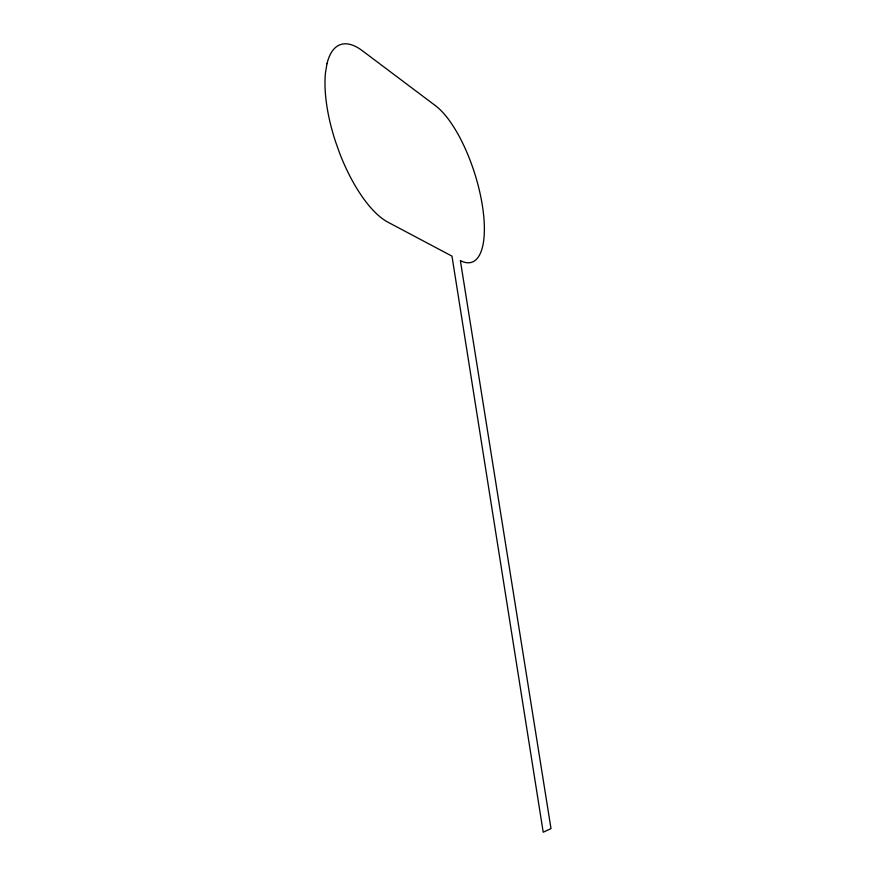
<?xml version="1.0" encoding="UTF-8"?>
<svg xmlns="http://www.w3.org/2000/svg" width="876" height="876" viewBox="0 0 876 876"><rect width="100%" height="100%" fill="white"/><g stroke="black" fill="none" stroke-linecap="round" stroke-linejoin="round"><path stroke-width="1.31" d="M327 63.674L325.554 72.128A95.364 36.978 70.5 0 0 335.508 141.594L339.987 154.11A95.364 36.978 70.5 0 0 387.915 222.175L451.972 256.142L543.219 832.2L551.004 828.63L460.36 260.544A84.435 29.981 72.2 0 0 482.315 205.225A84.435 29.981 72.2 0 0 435.657 105.832L362.281 50.677A95.364 36.978 70.5 0 0 327 63.674"/></g></svg>
